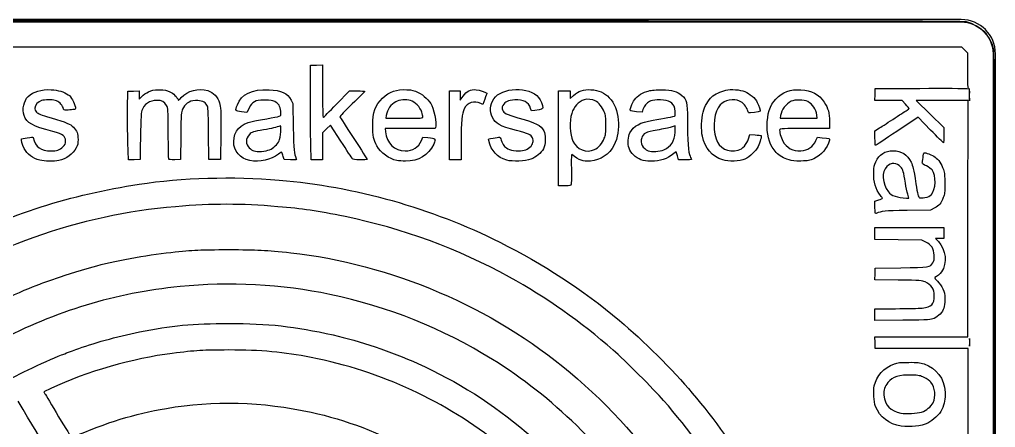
# Model space of a CAD drawing. Extents: x 32 to 98, y 157.5 to 226.5.
# Drawn here: x 56.08 to 98.01, y 209 to 226.51 of the extents above; entities that cross this region are included whole.
import ezdxf

# ---------------------------------------------------------------- set-up
doc = ezdxf.new("R2010")
doc.units = 0
doc.layers.add('Layer_1', color=7, linetype='CONTINUOUS')

msp = doc.modelspace()

# ---------------------------------------------------------------- linework, layer by layer
at = {"layer": 'Layer_1', "color": 7}
for p, q in [((96.539062, 226.509766), (33.484375, 226.509766)), ((33.484375, 226.404297), (96.539062, 226.404297)), ((97.90625, 225.037109), (97.90625, 158.98242)), ((98.011719, 158.98242), (98.011719, 225.037109))]:
    msp.add_line(p, q, dxfattribs=at)
at = {"layer": 'Layer_1', "color": 3}
for p, q in [((65.012448, 225.320463), (33.461564, 225.320463)), ((96.563778, 225.320473), (65.012448, 225.320463)), ((96.691788, 225.192453), (96.563778, 225.320473)), ((96.819672, 225.064453), (96.691788, 225.192453)), ((96.819672, 224.316525), (96.819672, 225.064453)), ((68.577555, 223.782973), (68.586555, 224.544843)), ((68.586555, 224.544843), (68.842966, 224.553843)), ((68.842966, 224.553843), (69.099355, 224.561843)), ((69.099355, 224.561843), (69.099355, 223.432553)), ((92.840513, 223.292175), (92.848513, 223.548585)), ((92.848513, 223.548585), (94.767793, 223.556585)), ((96.781172, 223.547585), (96.875272, 223.530785)), ((96.875272, 223.530785), (96.885482, 223.275485)), ((60.724673, 222.698773), (60.733673, 223.431343)), ((60.733673, 223.431343), (60.975423, 223.440343)), ((60.975423, 223.440343), (61.217162, 223.448343)), ((61.217162, 223.448343), (61.217162, 223.271373)), ((61.217162, 223.271373), (61.217162, 223.094383)), ((61.217162, 223.094383), (61.337013, 223.210723)), ((69.701187, 222.874643), (70.252266, 223.446043)), ((70.252266, 223.446043), (70.584186, 223.446053)), ((74.549833, 221.966203), (74.549833, 223.445993)), ((74.549833, 223.445993), (74.784254, 223.445993)), ((74.784254, 223.445993), (75.018675, 223.445993)), ((75.018675, 223.445993), (75.018694, 223.250753)), ((75.018694, 223.250753), (75.018694, 223.055513)), ((75.018694, 223.055513), (75.135494, 223.218643)), ((76.071793, 223.099033), (75.980793, 222.860863)), ((79.238165, 221.409642), (79.238165, 223.446202)), ((79.238165, 223.446202), (79.487226, 223.446192)), ((79.487226, 223.446192), (79.736294, 223.446202)), ((79.736294, 223.446202), (79.736294, 223.282312)), ((79.736294, 223.282312), (79.736294, 223.118432)), ((79.736294, 223.118432), (79.884225, 223.251442)), ((92.832513, 223.035785), (92.840513, 223.292175)), ((96.885482, 223.275485), (96.895672, 223.020195)), ((96.895672, 223.020195), (96.901672, 223.277535)), ((65.942844, 222.711962), (65.848144, 222.520712)), ((67.744204, 223.056152), (67.823504, 222.904102)), ((67.823504, 222.904102), (67.842314, 221.878492)), ((75.980793, 222.860863), (75.893493, 222.905563)), ((78.072823, 222.589792), (78.037623, 222.696392)), ((93.416752, 223.035785), (92.832513, 223.035785)), ((94.000992, 223.035785), (93.416752, 223.035785)), ((94.150427, 222.872225), (94.000992, 223.035785)), ((95.720933, 223.031339), (94.607463, 223.030995)), ((94.607463, 223.030995), (95.200823, 222.451145)), ((96.834413, 223.031683), (95.720933, 223.031339)), ((96.827413, 217.964233), (96.834413, 223.031683)), ((65.848144, 222.520712), (65.613284, 222.548112)), ((71.836464, 222.394072), (71.817254, 222.274162)), ((71.817254, 222.274162), (72.612145, 222.274162)), ((73.407046, 222.327362), (73.407074, 222.327352)), ((78.223302, 222.608792), (78.072823, 222.589792)), ((82.831027, 222.531302), (82.594897, 222.551502)), ((82.866727, 222.650472), (82.831027, 222.531302)), ((88.774564, 222.383762), (88.754774, 222.273882)), ((88.754774, 222.273882), (89.553172, 222.273882)), ((89.553172, 222.273882), (90.351574, 222.273892)), ((90.351574, 222.273892), (90.333465, 222.405872)), ((94.687398, 222.317645), (93.776919, 221.709725)), ((95.223844, 221.768345), (94.687398, 222.317645)), ((95.200823, 222.451145), (95.794193, 221.871295)), ((69.439236, 221.982213), (69.269305, 221.814053)), ((69.889927, 221.285683), (69.439236, 221.982213)), ((72.838784, 221.834282), (71.787014, 221.836282)), ((71.787014, 221.836282), (71.803604, 221.695582)), ((74.549791, 220.486043), (74.549833, 221.966203)), ((84.255563, 221.947752), (84.083663, 221.894452)), ((84.242973, 221.678702), (84.255563, 221.947752)), ((90.885589, 221.830262), (89.822049, 221.83095)), ((90.884796, 222.132582), (90.885589, 221.830262)), ((92.834818, 221.739765), (93.032597, 221.861105)), ((95.794193, 221.871295), (95.794193, 221.545155)), ((63.004532, 221.511983), (62.989932, 220.501033)), ((64.220431, 220.501003), (64.205821, 221.614503)), ((64.726562, 221.614503), (64.718562, 220.501003)), ((68.608156, 220.486593), (68.588355, 221.753743)), ((69.269305, 221.814053), (69.099376, 221.645873)), ((69.099376, 221.645873), (69.099376, 221.066233)), ((73.349734, 221.317262), (73.412834, 221.459952)), ((73.412834, 221.459952), (73.622363, 221.440352)), ((79.238033, 219.373172), (79.238165, 221.409642)), ((87.400794, 221.393952), (87.456094, 221.578492)), ((87.456094, 221.578492), (87.685313, 221.560792)), ((90.294071, 221.3166), (90.358171, 221.45845)), ((90.358171, 221.45845), (90.56326, 221.43925)), ((92.834818, 221.420785), (92.834818, 221.739765)), ((60.755111, 220.485433), (60.735363, 221.225213)), ((61.268211, 221.072833), (61.261211, 220.501433)), ((69.099376, 221.066233), (69.099376, 220.486583)), ((75.048205, 221.225933), (75.047941, 220.486043)), ((66.819732, 220.918932), (66.819203, 220.918892)), ((67.448863, 220.500732), (67.407563, 220.632562)), ((80.779554, 220.927652), (80.779525, 220.927612)), ((83.756992, 220.919572), (83.757056, 220.919492)), ((84.298509, 220.836152), (84.193128, 220.753852)), ((84.347009, 220.661442), (84.298509, 220.836152)), ((84.395509, 220.486722), (84.347009, 220.661442)), ((56.954006, 220.468683), (56.954034, 220.469302)), ((61.008161, 220.493433), (60.755111, 220.485433)), ((61.261211, 220.501433), (61.008161, 220.493433)), ((62.989932, 220.501033), (62.747743, 220.493033)), ((64.469491, 220.501003), (64.220431, 220.501003)), ((64.718562, 220.501003), (64.469491, 220.501003)), ((65.972213, 220.458272), (65.972214, 220.458902)), ((67.721124, 220.492732), (67.448863, 220.500732)), ((68.853766, 220.486593), (68.608156, 220.486593)), ((69.099376, 220.486583), (68.853766, 220.486593)), ((72.296703, 220.458992), (72.296785, 220.459682)), ((74.798862, 220.486043), (74.549791, 220.486043)), ((75.047941, 220.486043), (74.798862, 220.486043)), ((77.011855, 220.473502), (77.011924, 220.473522)), ((82.77875, 220.490612), (82.778634, 220.490622)), ((84.673758, 220.486722), (84.395509, 220.486722)), ((86.292983, 220.483312), (86.292965, 220.483362)), ((89.14214, 220.48114), (89.142215, 220.481362)), ((79.501185, 219.373172), (79.238033, 219.373172)), ((94.293161, 218.845352), (94.240654, 219.014552)), ((92.834264, 218.720422), (92.995435, 218.771122)), ((92.834264, 218.442922), (92.834264, 218.720422)), ((94.186352, 218.849352), (94.293161, 218.845352)), ((92.833983, 218.443042), (92.834264, 218.442922)), ((95.226385, 218.332982), (94.213332, 218.314882)), ((95.399264, 218.421382), (95.226385, 218.332982)), ((96.820413, 212.896773), (96.827413, 217.964233)), ((92.833336, 217.323849), (92.833336, 217.585519)), ((92.833336, 217.585519), (94.313084, 217.585519)), ((92.833336, 217.062169), (92.833336, 217.323849)), ((94.313084, 217.585519), (95.792835, 217.585519)), ((95.792835, 217.585519), (95.792835, 217.351089)), ((95.792835, 217.351089), (95.792835, 217.116659)), ((93.836924, 217.053169), (92.833336, 217.062169)), ((94.840526, 217.044169), (93.836924, 217.053169)), ((95.016344, 216.956269), (94.840526, 217.044169)), ((95.613265, 217.116629), (95.433695, 217.116589)), ((95.433695, 217.116589), (95.557245, 216.982509)), ((95.792835, 217.116659), (95.613265, 217.116629)), ((92.832015, 215.33472), (92.840015, 215.58876)), ((92.840015, 215.58876), (92.848015, 215.84281)), ((92.848015, 215.84281), (93.946824, 215.85741)), ((93.836704, 215.32452), (92.832015, 215.33472)), ((92.834214, 214.098602), (93.720605, 214.09929)), ((92.834214, 213.848002), (92.834214, 214.098602)), ((92.833213, 213.597029), (92.834214, 213.848002)), ((94.027275, 213.606029), (92.833213, 213.597029)), ((92.841393, 212.640363), (92.833393, 212.896773)), ((92.833393, 212.896773), (94.826901, 212.896773)), ((92.849393, 212.383983), (92.841393, 212.640363)), ((94.826901, 212.896773), (96.820413, 212.896773)), ((96.89927, 212.787983), (96.899354, 212.787973)), ((94.841922, 212.383973), (92.849393, 212.383983)), ((96.834452, 212.383973), (94.841922, 212.383973)), ((96.827452, 201.179093), (96.834452, 212.383973)), ((57.417914, 210.673112), (57.120004, 210.534382)), ((57.120004, 210.534382), (57.172504, 210.448382)), ((94.837145, 209.661222), (94.837126, 209.661192)), ((93.963395, 209.061832), (93.963395, 209.061812))]:
    msp.add_line(p, q, dxfattribs=at)
for points in [[(33.252844, 226.417922), (33.416594, 226.460122), (36.290724, 226.464222), (65.016155, 226.463922)], [(65.016155, 226.463922), (92.528496, 226.463632), (96.620026, 226.457922), (96.759255, 226.421122)], [(96.759255, 226.421122), (97.323825, 226.270862), (97.773204, 225.824182), (97.915555, 225.273352)], [(97.915555, 225.273352), (97.957755, 225.109602), (97.961955, 222.235032), (97.961955, 193.51333)], [(96.863672, 223.551715), (96.826272, 223.566315), (96.819672, 223.678725), (96.819672, 224.316525)], [(56.448464, 223.203462), (56.670774, 223.417352), (57.011664, 223.519042), (57.433614, 223.497332)], [(63.031344, 223.159153), (63.294461, 223.455003), (63.773884, 223.581203), (64.166541, 223.458003)], [(65.438593, 222.842992), (65.611824, 223.306012), (66.066343, 223.524582), (66.799562, 223.497492)], [(68.588355, 221.753743), (68.577245, 222.450793), (68.572455, 223.363933), (68.577555, 223.782973)], [(71.677154, 223.135062), (71.973755, 223.417982), (72.271485, 223.521422), (72.726545, 223.499672)], [(72.726545, 223.499672), (72.959254, 223.488472), (73.018404, 223.473772), (73.211293, 223.378412)], [(75.135494, 223.218643), (75.293535, 223.439353), (75.453065, 223.517733), (75.703295, 223.497643)], [(76.457293, 223.104272), (76.792623, 223.610542), (77.985833, 223.647012), (78.384624, 223.163172)], [(79.884225, 223.251442), (80.103734, 223.448812), (80.301764, 223.514042), (80.631244, 223.497562)], [(86.420883, 223.476062), (86.648554, 223.526462), (87.034394, 223.499862), (87.243504, 223.419362)], [(88.577714, 223.098622), (88.849464, 223.389162), (89.203165, 223.520262), (89.653544, 223.497422)], [(94.767793, 223.556585), (95.823393, 223.561585), (96.729414, 223.557273), (96.781172, 223.547585)], [(96.901672, 223.277535), (96.906672, 223.483135), (96.898672, 223.538245), (96.863672, 223.551715)], [(56.279424, 222.392612), (56.186024, 222.657432), (56.262624, 223.024582), (56.448464, 223.203462)], [(57.433614, 223.497332), (57.743704, 223.481232), (57.989614, 223.409632), (58.175394, 223.280852)], [(58.175394, 223.280852), (58.291184, 223.200652), (58.440454, 222.939362), (58.477634, 222.751882)], [(61.337013, 223.210723), (61.402913, 223.274723), (61.531492, 223.363683), (61.622702, 223.408473)], [(61.622702, 223.408473), (61.770482, 223.480973), (61.820473, 223.489873), (62.081564, 223.489873)], [(62.081564, 223.489873), (62.337702, 223.489873), (62.395542, 223.479673), (62.541052, 223.411873)], [(62.541052, 223.411873), (62.691762, 223.341173), (62.851533, 223.181033), (62.896134, 223.055773)], [(62.896134, 223.055773), (62.903134, 223.036573), (62.963334, 223.082773), (63.031344, 223.159153)], [(64.166541, 223.458003), (64.415853, 223.379803), (64.592822, 223.195053), (64.673462, 222.929023)], [(66.799562, 223.497492), (67.323813, 223.478092), (67.588433, 223.354472), (67.744204, 223.056152)], [(69.099355, 223.432553), (69.099355, 222.811423), (69.110755, 222.303253), (69.124755, 222.303253)], [(70.912595, 223.424153), (70.910495, 223.412053), (70.667546, 223.171413), (70.372345, 222.889383)], [(70.584186, 223.446053), (70.766756, 223.446083), (70.914516, 223.435853), (70.912595, 223.424153)], [(71.254654, 221.951742), (71.254654, 222.537362), (71.360064, 222.832612), (71.677154, 223.135062)], [(72.874803, 223.037412), (72.700964, 223.084412), (72.393383, 223.058412), (72.249664, 222.984512)], [(73.211293, 223.378412), (73.448376, 223.261252), (73.682484, 223.037612), (73.791186, 222.824582)], [(75.703295, 223.497643), (75.846125, 223.486143), (76.082633, 223.405743), (76.154793, 223.344023)], [(76.154793, 223.344023), (76.158793, 223.340023), (76.121793, 223.230023), (76.071793, 223.099033)], [(76.406893, 222.298282), (76.265624, 222.578402), (76.281933, 222.839622), (76.457293, 223.104272)], [(78.037623, 222.696392), (77.947523, 222.969172), (77.738943, 223.080052), (77.353654, 223.059782)], [(78.384624, 223.163172), (78.477624, 223.050292), (78.564223, 222.839772), (78.564223, 222.726362)], [(80.819244, 223.021922), (80.700655, 223.083422), (80.460593, 223.106122), (80.342555, 223.067122)], [(80.631244, 223.497562), (80.967593, 223.480762), (81.211954, 223.373782), (81.418353, 223.153162)], [(81.418353, 223.153162), (81.855455, 222.685862), (81.945535, 221.771572), (81.620423, 221.101992)], [(82.461838, 222.999652), (82.573038, 223.192362), (82.765117, 223.334702), (83.032756, 223.422752)], [(83.032756, 223.422752), (83.209606, 223.480952), (83.296416, 223.490052), (83.662748, 223.489152)], [(84.207505, 222.784972), (84.123005, 222.987052), (83.867066, 223.082572), (83.475665, 223.058212)], [(83.662748, 223.489152), (84.147046, 223.488152), (84.315417, 223.442852), (84.534978, 223.254812)], [(84.534978, 223.254812), (84.741237, 223.078282), (84.775977, 222.934472), (84.777567, 222.251032)], [(85.451765, 222.537092), (85.517965, 222.782522), (85.666643, 223.045392), (85.819795, 223.187912)], [(85.819795, 223.187912), (85.934515, 223.294672), (86.220395, 223.431702), (86.420883, 223.476062)], [(87.019884, 223.009832), (86.766064, 223.125112), (86.367834, 223.045732), (86.176953, 222.841992)], [(87.243504, 223.419362), (87.448355, 223.340562), (87.686525, 223.131972), (87.777973, 222.951152)], [(88.202204, 221.936692), (88.20141, 222.460122), (88.318313, 222.821302), (88.577714, 223.098622)], [(89.653544, 223.497422), (90.099494, 223.474922), (90.416213, 223.304762), (90.650256, 222.962352)], [(56.734214, 222.712743), (56.734204, 222.659743), (56.765314, 222.591763), (56.814814, 222.536773)], [(57.022324, 223.034763), (56.884274, 222.996363), (56.734214, 222.828703), (56.734214, 222.712743)], [(57.613774, 223.035742), (57.479404, 223.073142), (57.158704, 223.072442), (57.022324, 223.034763)], [(57.949624, 222.727762), (57.902324, 222.864562), (57.759954, 222.995162), (57.613774, 223.035742)], [(58.116724, 222.617452), (57.993344, 222.610452), (57.989144, 222.613452), (57.949624, 222.727762)], [(58.477634, 222.751882), (58.495734, 222.660482), (58.493644, 222.658382), (58.369694, 222.641552)], [(60.735363, 221.225213), (60.724353, 221.632753), (60.719673, 222.295853), (60.724673, 222.698773)], [(61.979802, 223.040023), (61.676071, 223.041023), (61.413583, 222.864973), (61.332411, 222.604703)], [(62.396283, 222.823093), (62.312583, 222.979823), (62.199033, 223.038953), (61.979802, 223.040023)], [(62.470883, 221.629593), (62.462883, 222.675473), (62.460673, 222.701903), (62.396283, 222.823093)], [(63.086432, 222.669443), (63.021432, 222.527943), (63.018732, 222.488263), (63.004532, 221.511983)], [(63.286221, 222.916153), (63.200721, 222.851553), (63.129842, 222.763973), (63.086432, 222.669443)], [(63.643832, 223.028023), (63.442, 223.017523), (63.405072, 223.006023), (63.286221, 222.916153)], [(64.132621, 222.827263), (64.037321, 222.988663), (63.908219, 223.041713), (63.643832, 223.028023)], [(64.205821, 221.614503), (64.192011, 222.660733), (64.187621, 222.734003), (64.132621, 222.827263)], [(64.673462, 222.929023), (64.731262, 222.738393), (64.733962, 222.670513), (64.726562, 221.614503)], [(65.613284, 222.548112), (65.343224, 222.579612), (65.341274, 222.582812), (65.438593, 222.842992)], [(66.169473, 222.976892), (66.063123, 222.917492), (66.019282, 222.866212), (65.942844, 222.711962)], [(66.609004, 223.050592), (66.334814, 223.050592), (66.286982, 223.042592), (66.169473, 222.976892)], [(67.049173, 222.985292), (66.937722, 223.040392), (66.868044, 223.050592), (66.609004, 223.050592)], [(67.301884, 222.570422), (67.277994, 222.798582), (67.213784, 222.904202), (67.049173, 222.985292)], [(69.124755, 222.303253), (69.138645, 222.303273), (69.398106, 222.560383), (69.701187, 222.874643)], [(70.372345, 222.889383), (70.057046, 222.588143), (69.839066, 222.358033), (69.844017, 222.331633)], [(72.249664, 222.984512), (72.039833, 222.876532), (71.876223, 222.642752), (71.836464, 222.394072)], [(73.360374, 222.539812), (73.300174, 222.745132), (73.065152, 222.985922), (72.874803, 223.037412)], [(73.791186, 222.824582), (73.931354, 222.549792), (74.029194, 221.836762), (73.927184, 221.833282)], [(75.186775, 222.681493), (75.078434, 222.468123), (75.048835, 222.157303), (75.048205, 221.225933)], [(75.893493, 222.905563), (75.617853, 223.048083), (75.325936, 222.955563), (75.186775, 222.681493)], [(76.852033, 222.826392), (76.802233, 222.734592), (76.800033, 222.710822), (76.833933, 222.629132)], [(77.353654, 223.059782), (77.066824, 223.044782), (76.937853, 222.984782), (76.852033, 222.826392)], [(78.564223, 222.726362), (78.564204, 222.657362), (78.538823, 222.648662), (78.223302, 222.608792)], [(80.342555, 223.067122), (80.097675, 222.986322), (79.895033, 222.765912), (79.805874, 222.483422)], [(81.203305, 222.550082), (81.131505, 222.731892), (80.950924, 222.953842), (80.819244, 223.021922)], [(82.331917, 222.597802), (82.295217, 222.633302), (82.352207, 222.809762), (82.461838, 222.999652)], [(83.144256, 222.996712), (83.021548, 222.933212), (82.909608, 222.793592), (82.866727, 222.650472)], [(83.475665, 223.058212), (83.341447, 223.050212), (83.194217, 223.022612), (83.144256, 222.996712)], [(84.243005, 222.375782), (84.271905, 222.404682), (84.247005, 222.689992), (84.207505, 222.784972)], [(86.176953, 222.841992), (85.927853, 222.576002), (85.848275, 221.900842), (86.005874, 221.390632)], [(87.358215, 222.626532), (87.311215, 222.774142), (87.158774, 222.946742), (87.019884, 223.009832)], [(87.777973, 222.951152), (87.851573, 222.805622), (87.918155, 222.593232), (87.896795, 222.571842)], [(89.229475, 223.000912), (89.012784, 222.897022), (88.819924, 222.635382), (88.774564, 222.383762)], [(89.948014, 222.986712), (89.794593, 223.068312), (89.387024, 223.076512), (89.229475, 223.000912)], [(90.333465, 222.405872), (90.298865, 222.658032), (90.153395, 222.877292), (89.948014, 222.986712)], [(90.650256, 222.962352), (90.824516, 222.707342), (90.883825, 222.497492), (90.884796, 222.132582)], [(94.299888, 222.686485), (94.299906, 222.698685), (94.232688, 222.782385), (94.150427, 222.872225)], [(94.233988, 222.631385), (94.270188, 222.649485), (94.299888, 222.674285), (94.299888, 222.686485)], [(57.510744, 221.701202), (56.620474, 221.938302), (56.395074, 222.064862), (56.279424, 222.392612)], [(56.814814, 222.536773), (56.884014, 222.459773), (56.972724, 222.424613), (57.445544, 222.286593)], [(57.445544, 222.286593), (58.089964, 222.098373), (58.268044, 222.024633), (58.395794, 221.893213)], [(58.369694, 222.641552), (58.300094, 222.631352), (58.186334, 222.621252), (58.116724, 222.617452)], [(61.332411, 222.604703), (61.297311, 222.492143), (61.280811, 222.098033), (61.268211, 221.072833)], [(66.081595, 222.140392), (66.186314, 222.164092), (66.469845, 222.215392), (66.711584, 222.254442)], [(66.711584, 222.254442), (66.953323, 222.293542), (67.189215, 222.340642), (67.235784, 222.359202)], [(67.235784, 222.359202), (67.319384, 222.392602), (67.320184, 222.395202), (67.301884, 222.570422)], [(69.844017, 222.331633), (69.849017, 222.306933), (70.117035, 221.889363), (70.440446, 221.403733)], [(72.612145, 222.274162), (73.361064, 222.274152), (73.407046, 222.277162), (73.407046, 222.327362)], [(73.407074, 222.327352), (73.407095, 222.356552), (73.386064, 222.452302), (73.360374, 222.539812)], [(77.425645, 221.751402), (76.700385, 221.946662), (76.541085, 222.032182), (76.406893, 222.298282)], [(76.833933, 222.629132), (76.892433, 222.487972), (76.985325, 222.441142), (77.494653, 222.295992)], [(77.494653, 222.295992), (78.288065, 222.069952), (78.473895, 221.976392), (78.599675, 221.739692)], [(79.805874, 222.483422), (79.702625, 222.156292), (79.725274, 221.576162), (79.852274, 221.292472)], [(81.271705, 221.981052), (81.271705, 222.326542), (81.262705, 222.398612), (81.203305, 222.550082)], [(82.594897, 222.551502), (82.465037, 222.562602), (82.346697, 222.583502), (82.331917, 222.597802)], [(83.299403, 222.188152), (83.739805, 222.258452), (84.221365, 222.354152), (84.243005, 222.375782)], [(84.777567, 222.251032), (84.779667, 221.294642), (84.814967, 220.786912), (84.889107, 220.641642)], [(85.419165, 221.497572), (85.361465, 221.773522), (85.376765, 222.258912), (85.451765, 222.537092)], [(87.409615, 222.504342), (87.399505, 222.514842), (87.376315, 222.569742), (87.358215, 222.626532)], [(87.896795, 222.571842), (87.872005, 222.547042), (87.428054, 222.485442), (87.409615, 222.504342)], [(93.032597, 221.861105), (93.141388, 221.927805), (93.441368, 222.121065), (93.699217, 222.290465)], [(93.699217, 222.290465), (93.957078, 222.459875), (94.197727, 222.613285), (94.233988, 222.631385)], [(58.395794, 221.893213), (58.547415, 221.737153), (58.594014, 221.612933), (58.593725, 221.365423)], [(65.281823, 221.272912), (65.281815, 221.722042), (65.558564, 222.022232), (66.081595, 222.140392)], [(67.265673, 221.938762), (67.142904, 221.888562), (66.899712, 221.831942), (66.565014, 221.775562)], [(67.302473, 221.690142), (67.320863, 221.949662), (67.319173, 221.960642), (67.265673, 221.938762)], [(67.842314, 221.878492), (67.861024, 220.862092), (67.868324, 220.785712), (67.971613, 220.536732)], [(71.435005, 221.084622), (71.291265, 221.342642), (71.254654, 221.518712), (71.254654, 221.951742)], [(73.927184, 221.833282), (73.907074, 221.832594), (73.417263, 221.833142), (72.838784, 221.834282)], [(81.203305, 221.412022), (81.263105, 221.563502), (81.271705, 221.635582), (81.271705, 221.981052)], [(82.307954, 221.644092), (82.464696, 221.947712), (82.740434, 222.099022), (83.299403, 222.188152)], [(84.083663, 221.894452), (83.989163, 221.865252), (83.715601, 221.806952), (83.47583, 221.765222)], [(88.593684, 220.808442), (88.319284, 221.091662), (88.202804, 221.427302), (88.202204, 221.936692)], [(89.822049, 221.83095), (88.919121, 221.831638), (88.75604, 221.82495), (88.7422, 221.78935)], [(56.157944, 221.385182), (56.164944, 221.393182), (56.279384, 221.416082), (56.411274, 221.437182)], [(56.411274, 221.437182), (56.586534, 221.465182), (56.653474, 221.466582), (56.660114, 221.442182)], [(56.660114, 221.442182), (56.774114, 221.028962), (56.990744, 220.866892), (57.428514, 220.867312)], [(58.052854, 221.298132), (58.052844, 221.519492), (57.974554, 221.577732), (57.510744, 221.701202)], [(62.492473, 220.522233), (62.485473, 220.543033), (62.475563, 221.041353), (62.470883, 221.629593)], [(65.956372, 221.577462), (65.784864, 221.397652), (65.783432, 221.167612), (65.953372, 220.998262)], [(66.565014, 221.775562), (66.126584, 221.701762), (66.051574, 221.677262), (65.956372, 221.577462)], [(67.229373, 221.296922), (67.261273, 221.368822), (67.291073, 221.529672), (67.302473, 221.690142)], [(70.440446, 221.403733), (70.763846, 220.918103), (71.020746, 220.513063), (71.011337, 220.503663)], [(71.803604, 221.695582), (71.863204, 221.192572), (72.193555, 220.867472), (72.645143, 220.867472)], [(73.622363, 221.440352), (73.970944, 221.407652), (73.980823, 221.396852), (73.874963, 221.163562)], [(76.238933, 221.311772), (76.220543, 221.388672), (76.223243, 221.390172), (76.432603, 221.423822)], [(76.432603, 221.423822), (76.549374, 221.442622), (76.663793, 221.460322), (76.686844, 221.463122)], [(76.686844, 221.463122), (76.712354, 221.466122), (76.748644, 221.413122), (76.779744, 221.327432)], [(78.116533, 221.437652), (78.057733, 221.560892), (77.947845, 221.610832), (77.425645, 221.751402)], [(78.008274, 221.032992), (78.146825, 221.158172), (78.183835, 221.296522), (78.116533, 221.437652)], [(78.599675, 221.739692), (78.653575, 221.638062), (78.665975, 221.568262), (78.665975, 221.365682)], [(80.779525, 220.927612), (80.951165, 221.010812), (81.122025, 221.206002), (81.203305, 221.412022)], [(82.269954, 220.987662), (82.205654, 221.181232), (82.222954, 221.479322), (82.307954, 221.644092)], [(82.810101, 221.426412), (82.740501, 221.194102), (82.857501, 220.966882), (83.091311, 220.880372)], [(83.47583, 221.765222), (82.97863, 221.678622), (82.868971, 221.622832), (82.810101, 221.426412)], [(83.757056, 220.919492), (84.084985, 221.064562), (84.224365, 221.282332), (84.242973, 221.678702)], [(86.292965, 220.483362), (85.836244, 220.633662), (85.523975, 220.995982), (85.419165, 221.497572)], [(87.685313, 221.560792), (87.811373, 221.550592), (87.925864, 221.536092), (87.939694, 221.527592)], [(87.939694, 221.527592), (87.973994, 221.506592), (87.902194, 221.245992), (87.810603, 221.058672)], [(88.7422, 221.78935), (88.71709, 221.72395), (88.7889, 221.45472), (88.87369, 221.29608)], [(90.56326, 221.43925), (90.87242, 221.41035), (90.90512, 221.39875), (90.884419, 221.32524)], [(92.850618, 221.101815), (92.842618, 221.102106), (92.834818, 221.245355), (92.834818, 221.420785)], [(93.776919, 221.709725), (93.276158, 221.375385), (92.859328, 221.101815), (92.850618, 221.101815)], [(95.777283, 221.219025), (95.768283, 221.218734), (95.518952, 221.466225), (95.223844, 221.768345)], [(95.794193, 221.545155), (95.794193, 221.365785), (95.786193, 221.219025), (95.777283, 221.219025)], [(56.283054, 220.978912), (56.208154, 221.126822), (56.135464, 221.362702), (56.157944, 221.385182)], [(57.428514, 220.867312), (57.673024, 220.867542), (57.815914, 220.916312), (57.942314, 221.042742)], [(58.516125, 220.999143), (58.373356, 220.728573), (58.098376, 220.531273), (57.765686, 220.460683)], [(57.942314, 221.042742), (58.040314, 221.140742), (58.052854, 221.169662), (58.052854, 221.298132)], [(58.593725, 221.365423), (58.593514, 221.184803), (58.579725, 221.119543), (58.516125, 220.999143)], [(65.972214, 220.458902), (65.554365, 220.541302), (65.282053, 220.863122), (65.281823, 221.272912)], [(65.953372, 220.998262), (66.008272, 220.943362), (66.095991, 220.885242), (66.14823, 220.869032)], [(66.819203, 220.918892), (66.998284, 220.998092), (67.165275, 221.152012), (67.229373, 221.296922)], [(70.383825, 220.537863), (70.360035, 220.565963), (70.137815, 220.902593), (69.889927, 221.285683)], [(72.296785, 220.459682), (71.954535, 220.526882), (71.604145, 220.781022), (71.435005, 221.084622)], [(72.645143, 220.867472), (72.974703, 220.867472), (73.220125, 221.024152), (73.349734, 221.317262)], [(73.874963, 221.163562), (73.657325, 220.683882), (73.224845, 220.422902), (72.660444, 220.430592)], [(77.011924, 220.473522), (76.605754, 220.586352), (76.344814, 220.869052), (76.238933, 221.311772)], [(76.779744, 221.327432), (76.853544, 221.123822), (76.905964, 221.056002), (77.058806, 220.966442)], [(77.417985, 220.873942), (77.699973, 220.857742), (77.862914, 220.901642), (78.008274, 221.032992)], [(78.665975, 221.365682), (78.665975, 221.150952), (78.654785, 221.095482), (78.585475, 220.963252)], [(79.852274, 221.292472), (80.011056, 220.937892), (80.446695, 220.766502), (80.779554, 220.927652)], [(81.620423, 221.101992), (81.440284, 220.730952), (81.029643, 220.460212), (80.607905, 220.434382)], [(82.778634, 220.490622), (82.555675, 220.568522), (82.338825, 220.780202), (82.269954, 220.987662)], [(86.005874, 221.390632), (86.129294, 220.991002), (86.532815, 220.783332), (86.959204, 220.899962)], [(86.959204, 220.899962), (87.139105, 220.949262), (87.332293, 221.165302), (87.400794, 221.393952)], [(87.810603, 221.058672), (87.714903, 220.862922), (87.461594, 220.622892), (87.245022, 220.522612)], [(88.87369, 221.29608), (89.028849, 221.00585), (89.314549, 220.85009), (89.650271, 220.87277)], [(89.650271, 220.87277), (89.95751, 220.89357), (90.168701, 221.03911), (90.294071, 221.3166)], [(90.884419, 221.32524), (90.789619, 220.98871), (90.531978, 220.69039), (90.203548, 220.53667)], [(56.954034, 220.469302), (56.644274, 220.546102), (56.413624, 220.721202), (56.283054, 220.978912)], [(67.211905, 220.738252), (66.869293, 220.476722), (66.407354, 220.372392), (65.972213, 220.458272)], [(66.14823, 220.869032), (66.292692, 220.824432), (66.669531, 220.852432), (66.819732, 220.918932)], [(67.354663, 220.801452), (67.346663, 220.826052), (67.299163, 220.805452), (67.211905, 220.738252)], [(67.407563, 220.632562), (67.384753, 220.705062), (67.361063, 220.781092), (67.354663, 220.801452)], [(77.058806, 220.966442), (77.165314, 220.903942), (77.243114, 220.884042), (77.417985, 220.873942)], [(78.585475, 220.963252), (78.488875, 220.779122), (78.279643, 220.604992), (78.044103, 220.512802)], [(79.809554, 220.722622), (79.789954, 220.737422), (79.783364, 220.536502), (79.789444, 220.127452)], [(80.607905, 220.434382), (80.269546, 220.413682), (80.150076, 220.456682), (79.809554, 220.722622)], [(83.091311, 220.880372), (83.244931, 220.823472), (83.585212, 220.843472), (83.756992, 220.919572)], [(84.193128, 220.753852), (83.889659, 220.516952), (83.615778, 220.426852), (83.209849, 220.430412)], [(84.889107, 220.641642), (84.923707, 220.573842), (84.952107, 220.511172), (84.952007, 220.502422)], [(89.142215, 220.481362), (88.887295, 220.566462), (88.747775, 220.649802), (88.593684, 220.808442)], [(92.868195, 220.398732), (93.020815, 220.723352), (93.263155, 220.880632), (93.610725, 220.880632)], [(93.610725, 220.880632), (93.964076, 220.880632), (94.233165, 220.709282), (94.383686, 220.388452)], [(94.865614, 220.352262), (94.873614, 220.372262), (94.889004, 220.476762), (94.900514, 220.584562)], [(94.900514, 220.584562), (94.912104, 220.692342), (94.930114, 220.785892), (94.940714, 220.792452)], [(94.940714, 220.792452), (94.976914, 220.814652), (95.306964, 220.687362), (95.416043, 220.608922)], [(95.416043, 220.608922), (95.560863, 220.504792), (95.695364, 220.302232), (95.771654, 220.073202)], [(57.765686, 220.460683), (57.565466, 220.418283), (57.141556, 220.422483), (56.954006, 220.468683)], [(62.747743, 220.493033), (62.570033, 220.487033), (62.502053, 220.495033), (62.492473, 220.522233)], [(67.971613, 220.536732), (67.991723, 220.488332), (67.972713, 220.484932), (67.721124, 220.492732)], [(70.710636, 220.486563), (70.476545, 220.486563), (70.419496, 220.495563), (70.383825, 220.537863)], [(71.011337, 220.503663), (71.002337, 220.494663), (70.866637, 220.486563), (70.710636, 220.486563)], [(72.660444, 220.430592), (72.531145, 220.432592), (72.367484, 220.445192), (72.296703, 220.458992)], [(78.044103, 220.512802), (77.823975, 220.426702), (77.258164, 220.405132), (77.011855, 220.473502)], [(83.209849, 220.430412), (83.026498, 220.432412), (82.893799, 220.450612), (82.77875, 220.490612)], [(84.952007, 220.502422), (84.951898, 220.493422), (84.826766, 220.486622), (84.673758, 220.486722)], [(87.245022, 220.522612), (87.017994, 220.417472), (86.551684, 220.398252), (86.292983, 220.483312)], [(89.654919, 220.43584), (89.374828, 220.42884), (89.270519, 220.43784), (89.14214, 220.48114)], [(90.203548, 220.53667), (90.0222, 220.45177), (89.978628, 220.44377), (89.654919, 220.43584)], [(92.780895, 219.941002), (92.789895, 220.183132), (92.806405, 220.267132), (92.868195, 220.398732)], [(93.347844, 220.207032), (93.109865, 219.969042), (93.138064, 219.480112), (93.410644, 219.116412)], [(93.942635, 220.180332), (93.773686, 220.372812), (93.524766, 220.383972), (93.347844, 220.207032)], [(94.139525, 219.490722), (94.062425, 219.978122), (94.034594, 220.075572), (93.942635, 220.180332)], [(94.383686, 220.388452), (94.468486, 220.207732), (94.483805, 220.139242), (94.591696, 219.461052)], [(95.042885, 220.224652), (94.926527, 220.280152), (94.856896, 220.329722), (94.865614, 220.352262)], [(95.290776, 220.053612), (95.259576, 220.097512), (95.148036, 220.174442), (95.042885, 220.224652)], [(61.217413, 219.442778), (63.058545, 219.722128), (65.238884, 219.786118), (67.238954, 219.619527)], [(79.789444, 220.127452), (79.794444, 219.787532), (79.790544, 219.478742), (79.781444, 219.441272)], [(93.072595, 218.958682), (92.853886, 219.236652), (92.765054, 219.535812), (92.780895, 219.941002)], [(95.255676, 219.001972), (95.450616, 219.212752), (95.470296, 219.801132), (95.290776, 220.053612)], [(95.771654, 220.073202), (95.823654, 219.917032), (95.834054, 219.815512), (95.834454, 219.461082)], [(53.081244, 216.837537), (55.635254, 218.150037), (58.281244, 218.997277), (61.217413, 219.442778)], [(67.238954, 219.619527), (70.482624, 219.349377), (73.762404, 218.426017), (76.718144, 216.950898)], [(79.781444, 219.441272), (79.765144, 219.376272), (79.752144, 219.373172), (79.501185, 219.373172)], [(94.240654, 219.014552), (94.211854, 219.107452), (94.166254, 219.321722), (94.139525, 219.490722)], [(94.591696, 219.461052), (94.661096, 219.025202), (94.700136, 218.876782), (94.750756, 218.857342)], [(95.834454, 219.461082), (95.834718, 219.088902), (95.826454, 219.015632), (95.769154, 218.870422)], [(93.156595, 218.836822), (93.156624, 218.844822), (93.118795, 218.899922), (93.072595, 218.958682)], [(93.410644, 219.116412), (93.535882, 218.949412), (93.785982, 218.863252), (94.186352, 218.849352)], [(94.976025, 218.872742), (95.132134, 218.897542), (95.179214, 218.919342), (95.255676, 219.001972)], [(62.785085, 218.47728), (58.657974, 218.130922), (54.595644, 216.695172), (51.064304, 214.334692)], [(67.180365, 218.477597), (65.573174, 218.612018), (64.391275, 218.611877), (62.785085, 218.47728)], [(70.066604, 218.052428), (68.871814, 218.295148), (68.227665, 218.390017), (67.180365, 218.477597)], [(92.995435, 218.771122), (93.084035, 218.799022), (93.156595, 218.828622), (93.156595, 218.836822)], [(94.750756, 218.857342), (94.771156, 218.849342), (94.872776, 218.856342), (94.976025, 218.872742)], [(95.769154, 218.870422), (95.667255, 218.613462), (95.588965, 218.518442), (95.399264, 218.421382)], [(77.128375, 215.451848), (74.932643, 216.663127), (72.505083, 217.557067), (70.066604, 218.052428)], [(92.885283, 218.186852), (92.838583, 218.167452), (92.833983, 218.189852), (92.833983, 218.443042)], [(94.213332, 218.314882), (93.210622, 218.296982), (93.132073, 218.289382), (92.885283, 218.186852)], [(76.718144, 216.950898), (78.585235, 216.019088), (80.250744, 214.929348), (81.860633, 213.586168)], [(95.376664, 216.38982), (95.364974, 216.684169), (95.273765, 216.827559), (95.016344, 216.956269)], [(95.557245, 216.982509), (95.883754, 216.628299), (95.946214, 216.048499), (95.697615, 215.679599)], [(59.239584, 215.898332), (60.085073, 216.137172), (61.533214, 216.404282), (62.580004, 216.514472)], [(62.580004, 216.514472), (63.593255, 216.621122), (63.840103, 216.632952), (65.056033, 216.633132)], [(65.056033, 216.633132), (66.314574, 216.633292), (66.659884, 216.616032), (67.737154, 216.498992)], [(67.737154, 216.498992), (69.822414, 216.272462), (72.051815, 215.678442), (74.114514, 214.799732)], [(95.324864, 216.068099), (95.375364, 216.148699), (95.384064, 216.203169), (95.376664, 216.38982)], [(93.946824, 215.85741), (95.167556, 215.87371), (95.206916, 215.87961), (95.324864, 216.068099)], [(57.509004, 215.357102), (57.883054, 215.494212), (58.574345, 215.710412), (59.239584, 215.898332)], [(95.697615, 215.679599), (95.635915, 215.587999), (95.488186, 215.466869), (95.403906, 215.438789)], [(55.444294, 214.511882), (56.002324, 214.772702), (56.634864, 215.044002), (56.910084, 215.140572)], [(56.910084, 215.140572), (57.014834, 215.177372), (57.284354, 215.274762), (57.509004, 215.357102)], [(69.407315, 214.712832), (67.401535, 215.137712), (65.047995, 215.260812), (62.975545, 215.049212)], [(81.582265, 212.322048), (80.196325, 213.533048), (78.697876, 214.586048), (77.128375, 215.451848)], [(94.987544, 215.24742), (94.845613, 215.31292), (94.812485, 215.31502), (93.836704, 215.32452)], [(95.383495, 214.65572), (95.383495, 214.94393), (95.266386, 215.11894), (94.987544, 215.24742)], [(95.403906, 215.438789), (95.384906, 215.432789), (95.437006, 215.359789), (95.519645, 215.277139)], [(95.519645, 215.277139), (95.602145, 215.194439), (95.707364, 215.050479), (95.753264, 214.956979)], [(62.975545, 215.049212), (60.180244, 214.763812), (57.638944, 213.996682), (55.129514, 212.680772)], [(76.395834, 211.921832), (74.233193, 213.261332), (71.944375, 214.175412), (69.407315, 214.712832)], [(74.114514, 214.799732), (76.123945, 213.943702), (78.071176, 212.752602), (79.736304, 211.360952)], [(95.753264, 214.956979), (95.828764, 214.803089), (95.836564, 214.759239), (95.834464, 214.493979)], [(94.863695, 214.12679), (95.262885, 214.16879), (95.383495, 214.29153), (95.383495, 214.65572)], [(95.834464, 214.493979), (95.832364, 214.162609), (95.794864, 214.048639), (95.630645, 213.866819)], [(93.720605, 214.09929), (94.208116, 214.099581), (94.722505, 214.11199), (94.863695, 214.12679)], [(95.630645, 213.866819), (95.574445, 213.804619), (95.459385, 213.722519), (95.374914, 213.684329)], [(61.232074, 213.099912), (62.585505, 213.374272), (63.541484, 213.465522), (65.070625, 213.466322)], [(65.070625, 213.466322), (66.762905, 213.467322), (67.904325, 213.341392), (69.551145, 212.972452)], [(81.860633, 213.586168), (82.863034, 212.749848), (84.149615, 211.470648), (84.985783, 210.478928)], [(95.374914, 213.684329), (95.222604, 213.615529), (95.211495, 213.614829), (94.027275, 213.606029)], [(58.492345, 212.344632), (59.191403, 212.608052), (60.262905, 212.903452), (61.232074, 213.099912)], [(69.551145, 212.972452), (70.687184, 212.717952), (72.036363, 212.262802), (73.192965, 211.743892)], [(96.899354, 212.787973), (96.893354, 212.855973), (96.888344, 212.792973), (96.888344, 212.647903)], [(96.888344, 212.647903), (96.888344, 212.502863), (96.893344, 212.447203), (96.899534, 212.524253)], [(96.899534, 212.524253), (96.905534, 212.601253), (96.905534, 212.719963), (96.89927, 212.787983)], [(62.638554, 212.178782), (60.955473, 211.967232), (58.963015, 211.392612), (57.417914, 210.673112)], [(57.877004, 212.112662), (58.046214, 212.176462), (58.323114, 212.280862), (58.492345, 212.344632)], [(65.070625, 212.325642), (63.978004, 212.325492), (63.646793, 212.305542), (62.638554, 212.178782)], [(68.604154, 212.006282), (67.460204, 212.233672), (66.440674, 212.325812), (65.070625, 212.325642)], [(83.753415, 210.156608), (83.335244, 210.633688), (82.067945, 211.897668), (81.582265, 212.322048)], [(55.529544, 210.977882), (55.518444, 211.044482), (57.199844, 211.857312), (57.877004, 212.112662)], [(76.716054, 208.253952), (74.402415, 210.123652), (71.634794, 211.403872), (68.604154, 212.006282)], [(82.944814, 205.520032), (81.277724, 208.079212), (78.991293, 210.314262), (76.395834, 211.921832)], [(93.671705, 211.729962), (93.819665, 211.784362), (93.909705, 211.794062), (94.284676, 211.796062)], [(94.284676, 211.796062), (94.675005, 211.798062), (94.748604, 211.790062), (94.942176, 211.726962)], [(73.192965, 211.743892), (76.550673, 210.237442), (79.471216, 207.759662), (81.483435, 204.710282)], [(79.736304, 211.360952), (81.460774, 209.919692), (83.000424, 208.192422), (84.198275, 206.355212)], [(92.804745, 210.784412), (92.901945, 211.221532), (93.213745, 211.561612), (93.671705, 211.729962)], [(94.942176, 211.726962), (95.481195, 211.550442), (95.809064, 211.112842), (95.844675, 210.522382)], [(93.388496, 210.927012), (93.245004, 210.745822), (93.206296, 210.619822), (93.220745, 210.381812)], [(94.413965, 211.249882), (93.876036, 211.270882), (93.589325, 211.180582), (93.388496, 210.927012)], [(94.950686, 211.142052), (94.771997, 211.227852), (94.721776, 211.237952), (94.413965, 211.249882)], [(95.237364, 210.939392), (95.184664, 211.003092), (95.066735, 211.086342), (94.950686, 211.142052)], [(95.329364, 210.063572), (95.461534, 210.322642), (95.419864, 210.719112), (95.237364, 210.939392)], [(92.860545, 209.902662), (92.779845, 210.111362), (92.752185, 210.548072), (92.804745, 210.784412)], [(95.844675, 210.522382), (95.862565, 210.226302), (95.824275, 210.019732), (95.706065, 209.773342)], [(57.849074, 207.084232), (57.827074, 207.108332), (57.167494, 208.207742), (56.023294, 210.128102)], [(57.172504, 210.448382), (57.201404, 210.401082), (57.466004, 209.956302), (57.760504, 209.459912)], [(62.389485, 209.818872), (64.400194, 210.166732), (66.521055, 210.110912), (68.616145, 209.654972)], [(88.653273, 201.834607), (87.626494, 204.790468), (85.927364, 207.676318), (83.753415, 210.156608)], [(84.985783, 210.478928), (86.921485, 208.183188), (88.465676, 205.559448), (89.537384, 202.745318)], [(93.220745, 210.381812), (93.245955, 209.968392), (93.505944, 209.696262), (93.951264, 209.617222)], [(58.328214, 208.571292), (59.864233, 209.232762), (60.976325, 209.574382), (62.389485, 209.818872)], [(93.963395, 209.061812), (93.432693, 209.139112), (93.040094, 209.438452), (92.860545, 209.902662)], [(94.837126, 209.661192), (95.038455, 209.725292), (95.241425, 209.891192), (95.329364, 210.063572)], [(95.706065, 209.773342), (95.601134, 209.554682), (95.340014, 209.302782), (95.101124, 209.189772)], [(57.760504, 209.459912), (58.057544, 208.959262), (58.310334, 208.563582), (58.328214, 208.571292)], [(68.616145, 209.654972), (70.071625, 209.338232), (71.621885, 208.753422), (72.955033, 208.018202)], [(93.951264, 209.617222), (94.186746, 209.575422), (94.637996, 209.597822), (94.837145, 209.661222)], [(95.101124, 209.189772), (94.806945, 209.050592), (94.374414, 209.001962), (93.963395, 209.061832)]]:
    msp.add_open_spline(points, degree=3, dxfattribs=at)
at = {"layer": 'Layer_1', "color": 7}
for points in [[(98.011719, 225.037109), (98.011719, 225.851606), (97.353559, 226.509766), (96.539062, 226.509766)], [(96.539062, 226.404297), (97.296485, 226.404297), (97.90625, 225.794531), (97.90625, 225.037109)]]:
    msp.add_open_spline(points, degree=3, dxfattribs=at)

doc.saveas('drawing.dxf')
